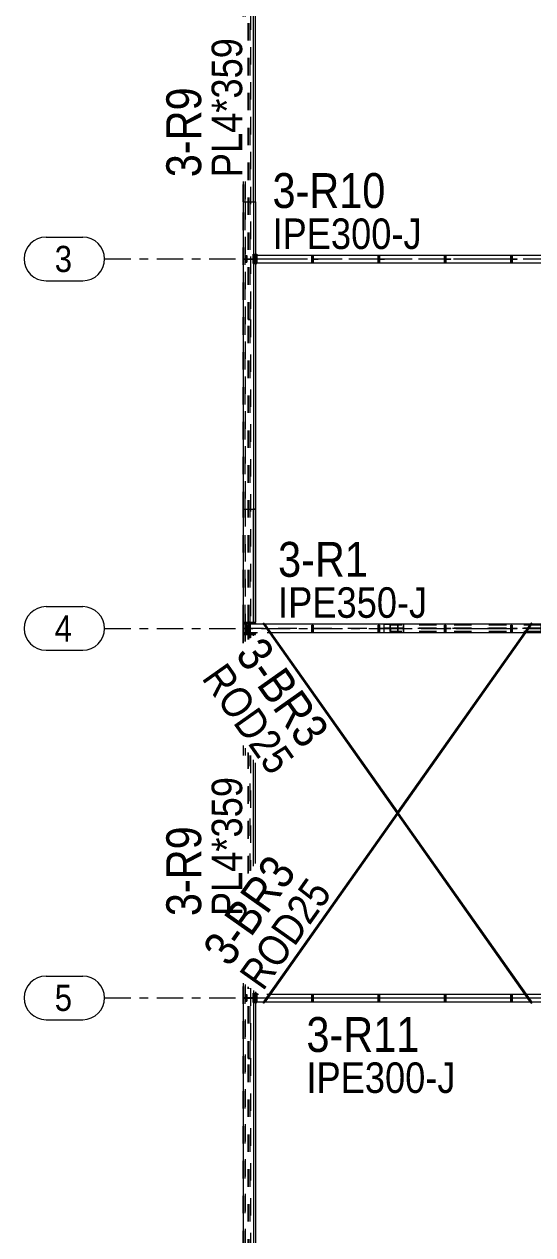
# Model space of a CAD drawing. Header units: millimetres. Extents: x -183 to 639, y -32 to 542.
# Drawn here: x -60.4 to -2.1, y 269.7 to 408.5 of the extents above; entities that cross this region are included whole.
import ezdxf

# ---------------------------------------------------------------- set-up
doc = ezdxf.new("R2010")
doc.units = ezdxf.units.MM
for name, pattern in [('XKITLINE00', [0]), ('XKITLINE02', [4, 2, -2]), ('XKITLINE03', [6, 3, -1, 1, -1])]:
    doc.linetypes.add(name, pattern=pattern)
for name, color, linetype, lineweight in [('Part', 2, 'Continuous', 0), ('PartMark', 7, 'Continuous', 0), ('S-grid', 1, 'Continuous', 0)]:
    doc.layers.add(name, color=color, linetype=linetype, lineweight=lineweight)
doc.styles.add('ARIAL', font='ARIAL.TTF')

# ---------------------------------------------------------------- blocks, each defined once
blk = doc.blocks.new('*A426')
at = {"layer": 'S-grid', "color": 1, "linetype": 'XKITLINE03', "lineweight": 0}
blk.add_line((-51.18, 381.62), (84.79, 381.62), dxfattribs=at)
at = {"layer": 'S-grid', "color": 3, "style": 'ARIAL', "width": 0.85}
blk.add_text('3', height=3, dxfattribs=at).set_placement((-56.9, 380.12))
blk = doc.blocks.new('*A427')
at = {"layer": 'S-grid', "color": 1, "linetype": 'XKITLINE03', "lineweight": 0}
for p, q in [((-51.18, 339.26), (-32.92, 339.26)), ((-32.92, 339.26), (-32.9, 339.26)), ((-32.9, 339.26), (84.79, 339.26))]:
    blk.add_line(p, q, dxfattribs=at)
at = {"layer": 'S-grid', "color": 3, "style": 'ARIAL', "width": 0.85}
blk.add_text('4', height=3, dxfattribs=at).set_placement((-56.9, 337.76))
blk = doc.blocks.new('*A428')
at = {"layer": 'S-grid', "color": 1, "linetype": 'XKITLINE03', "lineweight": 0}
for p, q in [((-51.18, 296.91), (-32.92, 296.91)), ((-32.92, 296.91), (-32.9, 296.91)), ((-32.9, 296.91), (84.79, 296.91))]:
    blk.add_line(p, q, dxfattribs=at)
at = {"layer": 'S-grid', "color": 3, "style": 'ARIAL', "width": 0.85}
blk.add_text('5', height=3, dxfattribs=at).set_placement((-56.9, 295.41))
blk = doc.blocks.new('*A429')
at = {"layer": 'Part', "color": 7, "linetype": 'XKITLINE02', "lineweight": 0}
for p, q in [((-34.71, 409.9), (-34.47, 409.9)), ((-34.71, 374.66), (-34.71, 409.9)), ((-34.69, 374.66), (-34.69, 409.9)), ((-34.49, 374.66), (-34.49, 409.9)), ((-34.47, 409.9), (-34.47, 374.66)), ((-34.47, 374.66), (-34.71, 374.66))]:
    blk.add_line(p, q, dxfattribs=at)
blk = doc.blocks.new('*A430')
at = {"layer": 'Part', "color": 7, "linetype": 'XKITLINE02', "lineweight": 0}
for p, q in [((-35.06, 423.27), (-35.06, 423.27)), ((-35.06, 409.4), (-35.06, 423.27)), ((-35.06, 423.27), (-35.06, 409.4)), ((-35.06, 423.27), (-33.89, 423.27)), ((-35.06, 388.16), (-35.06, 390.49)), ((-35.06, 390.49), (-35.06, 388.16)), ((-35.06, 388.16), (-35.06, 388.16)), ((-35.06, 388.16), (-34.12, 388.16)), ((-33.89, 388.16), (-33.89, 388.16))]:
    blk.add_line(p, q, dxfattribs=at)
at = {"layer": 'Part', "color": 2, "linetype": 'XKITLINE00', "lineweight": 0}
for p, q in [((-33.89, 423.27), (-33.89, 423.27)), ((-33.89, 388.16), (-33.89, 423.27)), ((-33.89, 388.16), (-33.89, 423.27)), ((-34.12, 388.16), (-33.89, 388.16))]:
    blk.add_line(p, q, dxfattribs=at)
blk = doc.blocks.new('*A431')
at = {"layer": 'Part', "color": 2, "linetype": 'XKITLINE00', "lineweight": 0}
for p, q in [((-35.29, 423.27), (-34.12, 423.27)), ((-35.29, 423.27), (-35.29, 409.4)), ((-34.12, 388.16), (-34.12, 423.27)), ((-34.12, 388.16), (-34.12, 423.27)), ((-35.29, 390.49), (-35.29, 388.16)), ((-35.29, 388.16), (-34.12, 388.16))]:
    blk.add_line(p, q, dxfattribs=at)
at = {"layer": 'Part', "color": 7, "linetype": 'XKITLINE02', "lineweight": 0}
for p, q in [((-35.29, 423.27), (-35.29, 423.27)), ((-35.29, 409.4), (-35.29, 423.27)), ((-35.29, 388.16), (-35.29, 390.49)), ((-35.29, 388.16), (-35.29, 388.16))]:
    blk.add_line(p, q, dxfattribs=at)
blk = doc.blocks.new('*A485')
at = {"layer": 'Part', "color": 2, "linetype": 'XKITLINE00', "lineweight": 0}
for p, q in [((-33.03, 339.8), (-33.01, 339.82)), ((-33.03, 339.8), (-33.02, 339.78)), ((-33.03, 339.8), (-33.03, 339.8)), ((-33.01, 339.82), (-32.98, 339.84)), ((-32.98, 339.84), (-32.95, 339.86)), ((-32.95, 339.86), (-32.92, 339.88)), ((-32.92, 339.88), (-32.91, 339.88)), ((-32.91, 339.88), (-32.84, 339.78)), ((-32.29, 338.75), (-17.69, 318.09)), ((-32.11, 338.75), (-17.6, 318.22)), ((-17.6, 317.96), (-3.03, 297.35)), ((-17.51, 318.09), (-2.85, 297.35)), ((-2.41, 296.47), (-2.29, 296.29)), ((-2.28, 296.3), (-2.29, 296.29)), ((-2.29, 296.29), (-2.27, 296.3)), ((-2.26, 296.32), (-2.28, 296.3)), ((-2.27, 296.3), (-2.25, 296.32)), ((-2.23, 296.34), (-2.26, 296.32)), ((-2.25, 296.32), (-2.22, 296.34)), ((-2.23, 296.47), (-2.17, 296.38)), ((-2.2, 296.36), (-2.23, 296.34)), ((-2.22, 296.34), (-2.19, 296.36)), ((-2.18, 296.37), (-2.2, 296.36)), ((-2.19, 296.36), (-2.17, 296.37)), ((-2.17, 296.38), (-2.18, 296.37)), ((-2.17, 296.37), (-2.17, 296.38))]:
    blk.add_line(p, q, dxfattribs=at)
at = {"layer": 'Part', "color": 7, "linetype": 'XKITLINE02', "lineweight": 0}
for p, q in [((-33.02, 339.8), (-33.03, 339.8)), ((-33, 339.82), (-33.02, 339.8)), ((-33.02, 339.78), (-32.29, 338.75)), ((-32.96, 339.84), (-33, 339.82)), ((-32.94, 339.86), (-32.96, 339.84)), ((-32.92, 339.88), (-32.94, 339.86)), ((-32.91, 339.88), (-32.92, 339.88)), ((-32.84, 339.78), (-32.11, 338.75)), ((-17.69, 318.09), (-17.6, 317.96)), ((-17.6, 318.22), (-17.51, 318.09)), ((-3.03, 297.35), (-2.41, 296.47)), ((-2.85, 297.35), (-2.23, 296.47))]:
    blk.add_line(p, q, dxfattribs=at)
blk = doc.blocks.new('*A486')
at = {"layer": 'Part', "color": 2, "linetype": 'XKITLINE00', "lineweight": 0}
for p, q in [((-3.09, 338.75), (-17.6, 318.22)), ((-2.91, 338.75), (-17.51, 318.09)), ((-2.29, 339.88), (-2.36, 339.78)), ((-2.27, 339.88), (-2.29, 339.88)), ((-2.29, 339.88), (-2.28, 339.88)), ((-2.28, 339.88), (-2.26, 339.86)), ((-2.25, 339.86), (-2.27, 339.88)), ((-2.26, 339.86), (-2.23, 339.84)), ((-2.22, 339.84), (-2.25, 339.86)), ((-2.23, 339.84), (-2.2, 339.82)), ((-2.19, 339.82), (-2.22, 339.84)), ((-2.2, 339.82), (-2.18, 339.8)), ((-2.17, 339.8), (-2.19, 339.82)), ((-2.17, 339.8), (-2.18, 339.78)), ((-2.18, 339.8), (-2.17, 339.8)), ((-2.17, 339.8), (-2.17, 339.8)), ((-17.69, 318.09), (-32.34, 297.35)), ((-17.6, 317.96), (-32.16, 297.35)), ((-32.97, 296.47), (-33.03, 296.38)), ((-33.03, 296.37), (-33.03, 296.38)), ((-33.01, 296.36), (-33.03, 296.37)), ((-32.98, 296.34), (-33.01, 296.36)), ((-32.95, 296.32), (-32.98, 296.34)), ((-32.92, 296.3), (-32.95, 296.32)), ((-32.91, 296.29), (-32.92, 296.3)), ((-32.79, 296.47), (-32.91, 296.29))]:
    blk.add_line(p, q, dxfattribs=at)
at = {"layer": 'Part', "color": 7, "linetype": 'XKITLINE02', "lineweight": 0}
for p, q in [((-2.36, 339.78), (-3.09, 338.75)), ((-2.18, 339.78), (-2.91, 338.75)), ((-17.6, 318.22), (-17.69, 318.09)), ((-17.51, 318.09), (-17.6, 317.96)), ((-32.34, 297.35), (-32.97, 296.47)), ((-32.16, 297.35), (-32.79, 296.47)), ((-33.03, 296.38), (-33.02, 296.37)), ((-33.02, 296.37), (-33, 296.36)), ((-33, 296.36), (-32.96, 296.34)), ((-32.96, 296.34), (-32.94, 296.32)), ((-32.94, 296.32), (-32.92, 296.3)), ((-32.92, 296.3), (-32.91, 296.29))]:
    blk.add_line(p, q, dxfattribs=at)
blk = doc.blocks.new('*A487')
at = {"layer": 'Part', "color": 7, "linetype": 'XKITLINE02', "lineweight": 0}
for p, q in [((-34.71, 311.15), (-34.71, 325.02)), ((-34.69, 311.19), (-34.69, 324.99)), ((-34.49, 311.47), (-34.49, 324.71)), ((-34.47, 324.68), (-34.47, 311.5)), ((-34.71, 289.96), (-34.71, 298.18)), ((-34.69, 289.96), (-34.69, 298.16)), ((-34.49, 289.96), (-34.49, 298.02)), ((-34.47, 298.01), (-34.47, 289.96)), ((-34.47, 289.96), (-34.71, 289.96))]:
    blk.add_line(p, q, dxfattribs=at)
blk = doc.blocks.new('*A488')
at = {"layer": 'Part', "color": 2, "linetype": 'XKITLINE00', "lineweight": 0}
for p, q in [((-35.29, 338.56), (-34.12, 338.56)), ((-35.29, 338.56), (-35.29, 337.59)), ((-34.12, 338.42), (-34.12, 338.56)), ((-34.12, 338.42), (-34.12, 338.56)), ((-35.29, 325.84), (-35.29, 324.69)), ((-34.12, 311.99), (-34.12, 324.19)), ((-34.12, 312), (-34.12, 324.18))]:
    blk.add_line(p, q, dxfattribs=at)
at = {"layer": 'Part', "color": 7, "linetype": 'XKITLINE02', "lineweight": 0}
for p in [(-35.29, 338.56), (-35.29, 337.59), (-35.29, 337.59)]:
    blk.add_line(p, (-35.29, 338.56), dxfattribs=at)
blk = doc.blocks.new('*A489')
at = {"layer": 'Part', "color": 7, "linetype": 'XKITLINE02', "lineweight": 0}
for p, q in [((-35.06, 338.56), (-35.06, 338.56)), ((-35.06, 337.75), (-35.06, 338.56)), ((-35.06, 337.75), (-35.06, 338.56)), ((-35.06, 338.56), (-35.06, 337.75)), ((-35.06, 338.56), (-33.91, 338.56)), ((-33.91, 338.56), (-33.89, 338.56)), ((-35.06, 325.52), (-35.06, 324.69))]:
    blk.add_line(p, q, dxfattribs=at)
at = {"layer": 'Part', "color": 2, "linetype": 'XKITLINE00', "lineweight": 0}
for p in [(-33.89, 312.31), (-33.89, 312.32)]:
    blk.add_line(p, (-33.89, 323.86), dxfattribs=at)
blk = doc.blocks.new('*A549')
at = {"layer": 'Part', "color": 7, "linetype": 'XKITLINE02', "lineweight": 0}
for p, q in [((-34.71, 289.96), (-34.47, 289.96)), ((-34.71, 255.26), (-34.71, 289.96)), ((-34.69, 255.26), (-34.69, 289.96)), ((-34.49, 255.26), (-34.49, 289.96)), ((-34.47, 289.96), (-34.47, 255.26)), ((-34.47, 255.26), (-34.71, 255.26))]:
    blk.add_line(p, q, dxfattribs=at)
blk = doc.blocks.new('*A563')
at = {"layer": 'Part', "color": 2, "linetype": 'XKITLINE00', "lineweight": 0}
for p, q in [((-35.29, 298.59), (-35.29, 268.22)), ((-34.12, 297.76), (-34.12, 297.44)), ((-34.12, 297.76), (-34.12, 297.44)), ((-34.12, 296.38), (-34.12, 268.22)), ((-34.12, 296.38), (-34.12, 268.22)), ((-35.29, 268.22), (-34.12, 268.22))]:
    blk.add_line(p, q, dxfattribs=at)
at = {"layer": 'Part', "color": 7, "linetype": 'XKITLINE02', "lineweight": 0}
for p, q in [((-35.29, 268.22), (-35.29, 298.58)), ((-34.12, 297.44), (-34.12, 296.38)), ((-34.12, 297.44), (-34.12, 296.38)), ((-35.29, 268.22), (-35.29, 268.22))]:
    blk.add_line(p, q, dxfattribs=at)
blk = doc.blocks.new('*A564')
at = {"layer": 'Part', "color": 7, "linetype": 'XKITLINE02', "lineweight": 0}
for p, q in [((-35.06, 298.43), (-35.06, 268.22)), ((-35.06, 268.22), (-35.06, 298.42)), ((-33.89, 297.44), (-33.89, 296.38)), ((-33.89, 297.44), (-33.89, 296.38)), ((-35.06, 268.22), (-35.06, 268.22)), ((-35.06, 268.22), (-34.12, 268.22)), ((-33.89, 268.22), (-33.89, 268.22))]:
    blk.add_line(p, q, dxfattribs=at)
at = {"layer": 'Part', "color": 2, "linetype": 'XKITLINE00', "lineweight": 0}
for p, q in [((-33.89, 297.6), (-33.89, 297.44)), ((-33.89, 297.6), (-33.89, 297.44)), ((-33.89, 296.38), (-33.89, 268.22)), ((-33.89, 296.38), (-33.89, 268.22)), ((-34.12, 268.22), (-33.89, 268.22))]:
    blk.add_line(p, q, dxfattribs=at)
blk = doc.blocks.new('*A565')
at = {"layer": 'Part', "color": 2, "linetype": 'XKITLINE00', "lineweight": 0}
for p, q in [((-33.93, 296.47), (-33.93, 297.35)), ((-33.93, 297.35), (-33.54, 297.35)), ((-32.59, 297.35), (-0.92, 297.35)), ((-33.93, 296.47), (-0.92, 296.47))]:
    blk.add_line(p, q, dxfattribs=at)
at = {"layer": 'Part', "color": 7, "linetype": 'XKITLINE02', "lineweight": 0}
for p, q in [((-33.93, 297.35), (-33.93, 297.35)), ((-33.93, 297.35), (-33.93, 296.93)), ((-33.75, 297.35), (-33.75, 296.47)), ((-33.75, 296.93), (-33.75, 297.35)), ((-33.75, 297.35), (-33.75, 297.35)), ((-0.92, 296.47), (-0.92, 297.35)), ((-33.93, 296.93), (-32.95, 296.93)), ((-0.92, 296.89), (-33.93, 296.89)), ((-33.93, 296.89), (-33.93, 296.47)), ((-33.93, 296.47), (-33.93, 296.47)), ((-33.75, 296.47), (-33.75, 296.89)), ((-33.75, 296.47), (-33.75, 296.47)), ((-32.89, 296.93), (-0.92, 296.93))]:
    blk.add_line(p, q, dxfattribs=at)
blk = doc.blocks.new('*A567')
at = {"layer": 'Part', "color": 2, "linetype": 'XKITLINE00', "lineweight": 0}
for p, q in [((-34.13, 297.44), (-34.03, 297.44)), ((-34.13, 296.38), (-34.13, 297.44)), ((-34.04, 296.38), (-34.04, 297.44)), ((-34.13, 296.38), (-34.04, 296.38)), ((-34.03, 296.38), (-34.04, 296.38))]:
    blk.add_line(p, q, dxfattribs=at)
at = {"layer": 'Part', "color": 7, "linetype": 'XKITLINE02', "lineweight": 0}
for p, q in [((-34.03, 297.44), (-33.8, 297.44)), ((-33.88, 296.38), (-33.88, 297.44)), ((-33.8, 297.44), (-33.8, 296.38)), ((-34.03, 296.38), (-33.8, 296.38))]:
    blk.add_line(p, q, dxfattribs=at)
blk = doc.blocks.new('*A568')
at = {"layer": 'Part', "color": 7, "linetype": 'XKITLINE02', "lineweight": 0}
for p, q in [((-35.29, 296.94), (-34.5, 296.94)), ((-35.29, 296.88), (-35.29, 296.94)), ((-35.29, 296.88), (-34.5, 296.88)), ((-35.07, 296.88), (-35.07, 296.94)), ((-34.8, 296.94), (-34.8, 296.88)), ((-34.7, 296.94), (-34.7, 296.88)), ((-34.58, 296.88), (-34.58, 296.94)), ((-34.5, 296.94), (-34.5, 296.88))]:
    blk.add_line(p, q, dxfattribs=at)
blk = doc.blocks.new('*A569')
at = {"layer": 'Part', "color": 7, "linetype": 'XKITLINE02', "lineweight": 0}
for p, q in [((-34.68, 296.94), (-33.9, 296.94)), ((-34.68, 296.94), (-34.68, 296.88)), ((-34.68, 296.88), (-33.9, 296.88)), ((-34.6, 296.94), (-34.6, 296.88)), ((-34.48, 296.88), (-34.48, 296.94)), ((-34.38, 296.88), (-34.38, 296.94)), ((-34.12, 296.94), (-34.12, 296.88)), ((-33.9, 296.94), (-33.9, 296.88))]:
    blk.add_line(p, q, dxfattribs=at)
blk = doc.blocks.new('*A570')
at = {"layer": 'Part', "color": 2, "linetype": 'XKITLINE00', "lineweight": 0}
for p, q in [((-34.03, 297.44), (-33.74, 297.44)), ((-34.03, 296.38), (-34.03, 297.44)), ((-33.94, 297.44), (-33.94, 296.38)), ((-33.74, 297.44), (-33.74, 297.35)), ((-34.03, 296.38), (-33.94, 296.38)), ((-33.94, 296.38), (-33.74, 296.38)), ((-33.74, 296.47), (-33.74, 296.38))]:
    blk.add_line(p, q, dxfattribs=at)
at = {"layer": 'Part', "color": 7, "linetype": 'XKITLINE02', "lineweight": 0}
for p, q in [((-33.83, 296.38), (-33.83, 297.44)), ((-33.74, 297.35), (-33.74, 296.47))]:
    blk.add_line(p, q, dxfattribs=at)
blk = doc.blocks.new('*A571')
at = {"layer": 'Part', "color": 2, "linetype": 'XKITLINE00', "lineweight": 0}
for p, q in [((-27.41, 296.53), (-27.41, 297.29)), ((-27.41, 297.29), (-27.27, 297.29)), ((-27.38, 296.53), (-27.38, 297.29)), ((-27.27, 297.29), (-27.27, 296.93)), ((-27.41, 296.53), (-27.27, 296.53)), ((-27.27, 296.9), (-27.27, 296.53))]:
    blk.add_line(p, q, dxfattribs=at)
at = {"layer": 'Part', "color": 7, "linetype": 'XKITLINE02', "lineweight": 0}
for p, q in [((-27.3, 296.53), (-27.3, 297.29)), ((-27.27, 296.93), (-27.27, 296.9))]:
    blk.add_line(p, q, dxfattribs=at)
blk = doc.blocks.new('*A572')
at = {"layer": 'Part', "color": 2, "linetype": 'XKITLINE00', "lineweight": 0}
for p, q in [((-27.33, 296.9), (-27.33, 296.93)), ((-27.33, 296.93), (-26.69, 296.93)), ((-27.33, 296.9), (-26.69, 296.9)), ((-26.69, 296.9), (-26.69, 296.93))]:
    blk.add_line(p, q, dxfattribs=at)
at = {"layer": 'Part', "color": 7, "linetype": 'XKITLINE02', "lineweight": 0}
blk.add_line((-27.27, 296.9), (-27.27, 296.93), dxfattribs=at)
blk = doc.blocks.new('*A573')
at = {"layer": 'Part', "color": 2, "linetype": 'XKITLINE00', "lineweight": 0}
for p, q in [((-35.02, 296.53), (-35.02, 297.29)), ((-35.02, 297.29), (-34.88, 297.29)), ((-34.99, 296.53), (-34.99, 297.29)), ((-34.88, 297.29), (-34.88, 296.93)), ((-35.02, 296.53), (-34.88, 296.53)), ((-34.88, 296.9), (-34.88, 296.53))]:
    blk.add_line(p, q, dxfattribs=at)
at = {"layer": 'Part', "color": 7, "linetype": 'XKITLINE02', "lineweight": 0}
for p, q in [((-34.91, 296.53), (-34.91, 297.29)), ((-34.88, 296.93), (-34.88, 296.9))]:
    blk.add_line(p, q, dxfattribs=at)
blk = doc.blocks.new('*A574')
at = {"layer": 'Part', "color": 2, "linetype": 'XKITLINE00', "lineweight": 0}
for p, q in [((-34.94, 296.9), (-34.94, 296.93)), ((-34.94, 296.93), (-34.29, 296.93)), ((-34.94, 296.9), (-34.29, 296.9)), ((-34.29, 296.9), (-34.29, 296.93))]:
    blk.add_line(p, q, dxfattribs=at)
at = {"layer": 'Part', "color": 7, "linetype": 'XKITLINE02', "lineweight": 0}
blk.add_line((-34.88, 296.9), (-34.88, 296.93), dxfattribs=at)
blk = doc.blocks.new('*A578')
at = {"layer": 'Part', "color": 2, "linetype": 'XKITLINE00', "lineweight": 0}
for p, q in [((-19.81, 296.53), (-19.81, 297.29)), ((-19.81, 297.29), (-19.67, 297.29)), ((-19.78, 296.53), (-19.78, 297.29)), ((-19.67, 297.29), (-19.67, 296.93)), ((-19.81, 296.53), (-19.67, 296.53)), ((-19.67, 296.9), (-19.67, 296.53))]:
    blk.add_line(p, q, dxfattribs=at)
at = {"layer": 'Part', "color": 7, "linetype": 'XKITLINE02', "lineweight": 0}
for p, q in [((-19.7, 296.53), (-19.7, 297.29)), ((-19.67, 296.93), (-19.67, 296.9))]:
    blk.add_line(p, q, dxfattribs=at)
blk = doc.blocks.new('*A579')
at = {"layer": 'Part', "color": 2, "linetype": 'XKITLINE00', "lineweight": 0}
for p, q in [((-19.73, 296.9), (-19.73, 296.93)), ((-19.73, 296.93), (-19.08, 296.93)), ((-19.73, 296.9), (-19.08, 296.9)), ((-19.08, 296.9), (-19.08, 296.93))]:
    blk.add_line(p, q, dxfattribs=at)
at = {"layer": 'Part', "color": 7, "linetype": 'XKITLINE02', "lineweight": 0}
blk.add_line((-19.67, 296.9), (-19.67, 296.93), dxfattribs=at)
blk = doc.blocks.new('*A582')
at = {"layer": 'Part', "color": 2, "linetype": 'XKITLINE00', "lineweight": 0}
for p, q in [((-4.6, 296.53), (-4.6, 297.29)), ((-4.6, 297.29), (-4.46, 297.29)), ((-4.57, 296.53), (-4.57, 297.29)), ((-4.46, 297.29), (-4.46, 296.93)), ((-4.6, 296.53), (-4.46, 296.53)), ((-4.46, 296.9), (-4.46, 296.53))]:
    blk.add_line(p, q, dxfattribs=at)
at = {"layer": 'Part', "color": 7, "linetype": 'XKITLINE02', "lineweight": 0}
for p, q in [((-4.49, 296.53), (-4.49, 297.29)), ((-4.46, 296.93), (-4.46, 296.9))]:
    blk.add_line(p, q, dxfattribs=at)
blk = doc.blocks.new('*A583')
at = {"layer": 'Part', "color": 2, "linetype": 'XKITLINE00', "lineweight": 0}
for p, q in [((-4.52, 296.9), (-4.52, 296.93)), ((-4.52, 296.93), (-3.87, 296.93)), ((-4.52, 296.9), (-3.87, 296.9)), ((-3.87, 296.9), (-3.87, 296.93))]:
    blk.add_line(p, q, dxfattribs=at)
at = {"layer": 'Part', "color": 7, "linetype": 'XKITLINE02', "lineweight": 0}
blk.add_line((-4.46, 296.9), (-4.46, 296.93), dxfattribs=at)
blk = doc.blocks.new('*A584')
at = {"layer": 'Part', "color": 2, "linetype": 'XKITLINE00', "lineweight": 0}
for p, q in [((-12.2, 296.53), (-12.2, 297.29)), ((-12.2, 297.29), (-12.06, 297.29)), ((-12.17, 296.53), (-12.17, 297.29)), ((-12.06, 297.29), (-12.06, 296.93)), ((-12.2, 296.53), (-12.06, 296.53)), ((-12.06, 296.9), (-12.06, 296.53))]:
    blk.add_line(p, q, dxfattribs=at)
at = {"layer": 'Part', "color": 7, "linetype": 'XKITLINE02', "lineweight": 0}
for p, q in [((-12.09, 296.53), (-12.09, 297.29)), ((-12.06, 296.93), (-12.06, 296.9))]:
    blk.add_line(p, q, dxfattribs=at)
blk = doc.blocks.new('*A585')
at = {"layer": 'Part', "color": 2, "linetype": 'XKITLINE00', "lineweight": 0}
for p, q in [((-12.12, 296.9), (-12.12, 296.93)), ((-12.12, 296.93), (-11.48, 296.93)), ((-12.12, 296.9), (-11.48, 296.9)), ((-11.48, 296.9), (-11.48, 296.93))]:
    blk.add_line(p, q, dxfattribs=at)
at = {"layer": 'Part', "color": 7, "linetype": 'XKITLINE02', "lineweight": 0}
blk.add_line((-12.06, 296.9), (-12.06, 296.93), dxfattribs=at)
blk = doc.blocks.new('*A611')
at = {"layer": 'S-grid', "color": 1, "linetype": 'XKITLINE00', "lineweight": 0}
for p, q in [((-57.9, 299.41), (-53.68, 299.41)), ((-57.9, 294.41), (-53.68, 294.41))]:
    blk.add_line(p, q, dxfattribs=at)
for centre, start, end in [((-57.9, 296.91), 90, 270), ((-53.68, 296.91), 270, 90)]:
    blk.add_arc(centre, 2.5, start, end, dxfattribs=at)
blk = doc.blocks.new('*A621')
at = {"layer": 'Part', "color": 7, "linetype": 'XKITLINE02', "lineweight": 0}
for p, q in [((-34.71, 374.66), (-34.47, 374.66)), ((-34.71, 339.97), (-34.71, 374.66)), ((-34.69, 339.97), (-34.69, 374.66)), ((-34.49, 339.97), (-34.49, 374.66)), ((-34.47, 374.66), (-34.47, 339.97)), ((-34.47, 339.97), (-34.71, 339.97))]:
    blk.add_line(p, q, dxfattribs=at)
blk = doc.blocks.new('*A622')
at = {"layer": 'Part', "color": 2, "linetype": 'XKITLINE00', "lineweight": 0}
for p, q in [((-35.29, 338.75), (-35.29, 339.78)), ((-35.29, 339.78), (-1.13, 339.78)), ((-33.65, 338.75), (-35.29, 338.75)), ((-1.13, 338.75), (-32.54, 338.75))]:
    blk.add_line(p, q, dxfattribs=at)
at = {"layer": 'Part', "color": 7, "linetype": 'XKITLINE02', "lineweight": 0}
for p, q in [((-35.28, 339.78), (-35.28, 339.29)), ((-35.28, 339.29), (-1.13, 339.29)), ((-32.95, 339.24), (-35.28, 339.24)), ((-35.28, 339.24), (-35.28, 338.75)), ((-35.08, 339.29), (-35.08, 339.78)), ((-35.08, 338.75), (-35.08, 339.24)), ((-35.07, 338.75), (-35.07, 339.78)), ((-1.13, 339.24), (-32.89, 339.24)), ((-1.13, 338.75), (-1.13, 339.78))]:
    blk.add_line(p, q, dxfattribs=at)
blk = doc.blocks.new('*A623')
at = {"layer": 'Part', "color": 2, "linetype": 'XKITLINE00', "lineweight": 0}
for p, q in [((-35.29, 339.78), (-35.29, 339.87)), ((-35.29, 339.87), (-33.9, 339.87)), ((-34.12, 339.78), (-34.12, 339.87)), ((-33.9, 339.87), (-33.9, 339.78))]:
    blk.add_line(p, q, dxfattribs=at)
at = {"layer": 'Part', "color": 7, "linetype": 'XKITLINE02', "lineweight": 0}
for p, q in [((-33.9, 339.78), (-35.29, 339.78)), ((-35.07, 339.78), (-35.07, 339.87))]:
    blk.add_line(p, q, dxfattribs=at)
blk = doc.blocks.new('*A624')
at = {"layer": 'Part', "color": 2, "linetype": 'XKITLINE00', "lineweight": 0}
for p, q in [((-35.29, 338.66), (-35.29, 338.75)), ((-35.29, 338.66), (-33.9, 338.66)), ((-34.12, 338.66), (-34.12, 338.75)), ((-33.9, 338.75), (-33.9, 338.66))]:
    blk.add_line(p, q, dxfattribs=at)
at = {"layer": 'Part', "color": 7, "linetype": 'XKITLINE02', "lineweight": 0}
for p, q in [((-35.29, 338.75), (-33.9, 338.75)), ((-35.07, 338.66), (-35.07, 338.75))]:
    blk.add_line(p, q, dxfattribs=at)
blk = doc.blocks.new('*A625')
at = {"layer": 'Part', "color": 7, "linetype": 'XKITLINE02', "lineweight": 0}
for p, q in [((-34.47, 339.78), (-34.72, 339.78)), ((-34.72, 339.37), (-34.72, 339.78)), ((-34.68, 339.37), (-34.72, 339.37)), ((-34.72, 339.37), (-34.71, 339.29)), ((-34.71, 339.29), (-34.48, 339.29)), ((-34.68, 339.78), (-34.68, 339.37)), ((-34.68, 339.37), (-34.67, 339.29)), ((-34.52, 339.37), (-34.53, 339.29)), ((-34.52, 339.37), (-34.52, 339.78)), ((-34.47, 339.37), (-34.52, 339.37)), ((-34.48, 339.29), (-34.47, 339.37)), ((-34.47, 339.37), (-34.47, 339.78))]:
    blk.add_line(p, q, dxfattribs=at)
blk = doc.blocks.new('*A626')
at = {"layer": 'Part', "color": 7, "linetype": 'XKITLINE02', "lineweight": 0}
for p, q in [((-34.72, 339.16), (-34.71, 339.24)), ((-34.72, 338.75), (-34.72, 339.16)), ((-34.72, 339.16), (-34.68, 339.16)), ((-34.47, 338.75), (-34.72, 338.75)), ((-34.71, 339.24), (-34.48, 339.24)), ((-34.67, 339.24), (-34.68, 339.16)), ((-34.68, 339.16), (-34.68, 338.75)), ((-34.53, 339.24), (-34.52, 339.16)), ((-34.52, 339.16), (-34.52, 338.75)), ((-34.52, 339.16), (-34.47, 339.16)), ((-34.47, 339.16), (-34.48, 339.24)), ((-34.47, 338.75), (-34.47, 339.16))]:
    blk.add_line(p, q, dxfattribs=at)
blk = doc.blocks.new('*A627')
at = {"layer": 'Part', "color": 2, "linetype": 'XKITLINE00', "lineweight": 0}
for p, q in [((-27.41, 338.88), (-27.41, 339.65)), ((-27.41, 339.65), (-27.27, 339.65)), ((-27.41, 338.88), (-27.27, 338.88)), ((-27.38, 338.88), (-27.38, 339.65)), ((-27.27, 339.65), (-27.27, 339.28)), ((-27.27, 339.25), (-27.27, 338.88))]:
    blk.add_line(p, q, dxfattribs=at)
at = {"layer": 'Part', "color": 7, "linetype": 'XKITLINE02', "lineweight": 0}
for p, q in [((-27.3, 338.88), (-27.3, 339.65)), ((-27.27, 339.28), (-27.27, 339.25))]:
    blk.add_line(p, q, dxfattribs=at)
blk = doc.blocks.new('*A628')
at = {"layer": 'Part', "color": 2, "linetype": 'XKITLINE00', "lineweight": 0}
for p, q in [((-27.33, 339.25), (-27.33, 339.28)), ((-27.33, 339.28), (-26.69, 339.28)), ((-27.33, 339.25), (-26.69, 339.25)), ((-26.69, 339.25), (-26.69, 339.28))]:
    blk.add_line(p, q, dxfattribs=at)
at = {"layer": 'Part', "color": 7, "linetype": 'XKITLINE02', "lineweight": 0}
blk.add_line((-27.27, 339.25), (-27.27, 339.28), dxfattribs=at)
blk = doc.blocks.new('*A629')
at = {"layer": 'Part', "color": 2, "linetype": 'XKITLINE00', "lineweight": 0}
for p, q in [((-35.02, 338.88), (-35.02, 339.65)), ((-35.02, 339.65), (-34.88, 339.65)), ((-35.02, 338.88), (-34.88, 338.88)), ((-34.99, 338.88), (-34.99, 339.65)), ((-34.88, 339.65), (-34.88, 339.28)), ((-34.88, 339.25), (-34.88, 338.88))]:
    blk.add_line(p, q, dxfattribs=at)
at = {"layer": 'Part', "color": 7, "linetype": 'XKITLINE02', "lineweight": 0}
for p, q in [((-34.91, 338.88), (-34.91, 339.65)), ((-34.88, 339.28), (-34.88, 339.25))]:
    blk.add_line(p, q, dxfattribs=at)
blk = doc.blocks.new('*A630')
at = {"layer": 'Part', "color": 2, "linetype": 'XKITLINE00', "lineweight": 0}
for p, q in [((-34.94, 339.25), (-34.94, 339.28)), ((-34.94, 339.28), (-34.29, 339.28)), ((-34.94, 339.25), (-34.29, 339.25)), ((-34.29, 339.25), (-34.29, 339.28))]:
    blk.add_line(p, q, dxfattribs=at)
at = {"layer": 'Part', "color": 7, "linetype": 'XKITLINE02', "lineweight": 0}
blk.add_line((-34.88, 339.25), (-34.88, 339.28), dxfattribs=at)
blk = doc.blocks.new('*A634')
at = {"layer": 'Part', "color": 7, "linetype": 'XKITLINE02', "lineweight": 0}
for p, q in [((-17.97, 339.28), (-19.05, 339.28)), ((-19.05, 339.28), (-19.05, 339.25)), ((-19.05, 339.25), (-17.97, 339.25)), ((-18.58, 339.25), (-18.58, 339.28)), ((-18.43, 339.25), (-18.43, 339.28)), ((-17.97, 339.28), (-17.97, 339.25))]:
    blk.add_line(p, q, dxfattribs=at)
blk = doc.blocks.new('*A635')
at = {"layer": 'Part', "color": 7, "linetype": 'XKITLINE02', "lineweight": 0}
for p, q in [((-16.95, 339.28), (-17.44, 339.28)), ((-17.44, 339.28), (-17.44, 339.25)), ((-17.44, 339.25), (-16.95, 339.25)), ((-17.42, 339.25), (-17.42, 339.28)), ((-16.98, 339.28), (-16.98, 339.25)), ((-16.95, 339.25), (-16.95, 339.28))]:
    blk.add_line(p, q, dxfattribs=at)
blk = doc.blocks.new('*A636')
at = {"layer": 'Part', "color": 7, "linetype": 'XKITLINE02', "lineweight": 0}
for p, q in [((-19.12, 339.76), (-16.89, 339.76)), ((-19.12, 338.76), (-19.12, 339.76)), ((-16.89, 338.76), (-19.12, 338.76)), ((-19.11, 338.76), (-19.11, 339.76)), ((-16.9, 338.76), (-16.9, 339.76)), ((-16.89, 338.76), (-16.89, 339.76))]:
    blk.add_line(p, q, dxfattribs=at)
blk = doc.blocks.new('*A637')
at = {"layer": 'Part', "color": 2, "linetype": 'XKITLINE00', "lineweight": 0}
for p, q in [((-19.81, 338.88), (-19.81, 339.65)), ((-19.81, 339.65), (-19.67, 339.65)), ((-19.81, 338.88), (-19.67, 338.88)), ((-19.78, 338.88), (-19.78, 339.65)), ((-19.67, 339.65), (-19.67, 339.28)), ((-19.67, 339.25), (-19.67, 338.88))]:
    blk.add_line(p, q, dxfattribs=at)
at = {"layer": 'Part', "color": 7, "linetype": 'XKITLINE02', "lineweight": 0}
for p, q in [((-19.7, 338.88), (-19.7, 339.65)), ((-19.67, 339.28), (-19.67, 339.25))]:
    blk.add_line(p, q, dxfattribs=at)
blk = doc.blocks.new('*A638')
at = {"layer": 'Part', "color": 2, "linetype": 'XKITLINE00', "lineweight": 0}
for p, q in [((-19.73, 339.25), (-19.73, 339.28)), ((-19.73, 339.28), (-19.08, 339.28)), ((-19.73, 339.25), (-19.08, 339.25)), ((-19.08, 339.25), (-19.08, 339.28))]:
    blk.add_line(p, q, dxfattribs=at)
at = {"layer": 'Part', "color": 7, "linetype": 'XKITLINE02', "lineweight": 0}
blk.add_line((-19.67, 339.25), (-19.67, 339.28), dxfattribs=at)
blk = doc.blocks.new('*A643')
at = {"layer": 'Part', "color": 2, "linetype": 'XKITLINE00', "lineweight": 0}
for p, q in [((-35.29, 352.93), (-34.12, 352.93)), ((-35.29, 352.93), (-35.29, 339.97)), ((-34.12, 339.97), (-34.12, 352.93)), ((-34.12, 339.97), (-34.12, 352.93)), ((-35.29, 339.97), (-34.12, 339.97))]:
    blk.add_line(p, q, dxfattribs=at)
at = {"layer": 'Part', "color": 7, "linetype": 'XKITLINE02', "lineweight": 0}
for p, q in [((-35.29, 352.93), (-35.29, 352.93)), ((-35.29, 339.97), (-35.29, 352.93)), ((-35.29, 339.97), (-35.29, 339.97))]:
    blk.add_line(p, q, dxfattribs=at)
blk = doc.blocks.new('*A644')
at = {"layer": 'Part', "color": 7, "linetype": 'XKITLINE02', "lineweight": 0}
for p, q in [((-35.06, 352.93), (-35.06, 352.93)), ((-35.06, 352.93), (-34.12, 352.93)), ((-35.06, 339.97), (-35.06, 352.93)), ((-35.06, 352.93), (-35.06, 339.97)), ((-33.89, 352.93), (-33.89, 352.93)), ((-35.06, 339.97), (-35.06, 339.97)), ((-35.06, 339.97), (-33.89, 339.97))]:
    blk.add_line(p, q, dxfattribs=at)
at = {"layer": 'Part', "color": 2, "linetype": 'XKITLINE00', "lineweight": 0}
for p, q in [((-33.89, 352.93), (-34.12, 352.93)), ((-33.89, 352.93), (-33.89, 339.97)), ((-33.89, 339.97), (-33.89, 352.93)), ((-33.89, 339.97), (-33.89, 339.97))]:
    blk.add_line(p, q, dxfattribs=at)
blk = doc.blocks.new('*A646')
at = {"layer": 'Part', "color": 2, "linetype": 'XKITLINE00', "lineweight": 0}
for p, q in [((-4.6, 338.88), (-4.6, 339.65)), ((-4.6, 339.65), (-4.46, 339.65)), ((-4.6, 338.88), (-4.46, 338.88)), ((-4.57, 338.88), (-4.57, 339.65)), ((-4.46, 339.65), (-4.46, 339.28)), ((-4.46, 339.25), (-4.46, 338.88))]:
    blk.add_line(p, q, dxfattribs=at)
at = {"layer": 'Part', "color": 7, "linetype": 'XKITLINE02', "lineweight": 0}
for p, q in [((-4.49, 338.88), (-4.49, 339.65)), ((-4.46, 339.28), (-4.46, 339.25))]:
    blk.add_line(p, q, dxfattribs=at)
blk = doc.blocks.new('*A647')
at = {"layer": 'Part', "color": 2, "linetype": 'XKITLINE00', "lineweight": 0}
for p, q in [((-4.52, 339.25), (-4.52, 339.28)), ((-4.52, 339.28), (-3.87, 339.28)), ((-4.52, 339.25), (-3.87, 339.25)), ((-3.87, 339.25), (-3.87, 339.28))]:
    blk.add_line(p, q, dxfattribs=at)
at = {"layer": 'Part', "color": 7, "linetype": 'XKITLINE02', "lineweight": 0}
blk.add_line((-4.46, 339.25), (-4.46, 339.28), dxfattribs=at)
blk = doc.blocks.new('*A648')
at = {"layer": 'Part', "color": 2, "linetype": 'XKITLINE00', "lineweight": 0}
for p, q in [((-12.2, 338.88), (-12.2, 339.65)), ((-12.2, 339.65), (-12.06, 339.65)), ((-12.2, 338.88), (-12.06, 338.88)), ((-12.17, 338.88), (-12.17, 339.65)), ((-12.06, 339.65), (-12.06, 339.28)), ((-12.06, 339.25), (-12.06, 338.88))]:
    blk.add_line(p, q, dxfattribs=at)
at = {"layer": 'Part', "color": 7, "linetype": 'XKITLINE02', "lineweight": 0}
for p, q in [((-12.09, 338.88), (-12.09, 339.65)), ((-12.06, 339.28), (-12.06, 339.25))]:
    blk.add_line(p, q, dxfattribs=at)
blk = doc.blocks.new('*A649')
at = {"layer": 'Part', "color": 2, "linetype": 'XKITLINE00', "lineweight": 0}
for p, q in [((-12.12, 339.25), (-12.12, 339.28)), ((-12.12, 339.28), (-11.48, 339.28)), ((-12.12, 339.25), (-11.48, 339.25)), ((-11.48, 339.25), (-11.48, 339.28))]:
    blk.add_line(p, q, dxfattribs=at)
at = {"layer": 'Part', "color": 7, "linetype": 'XKITLINE02', "lineweight": 0}
blk.add_line((-12.06, 339.25), (-12.06, 339.28), dxfattribs=at)
blk = doc.blocks.new('*A650')
at = {"layer": 'Part', "color": 2, "linetype": 'XKITLINE00', "lineweight": 0}
for p, q in [((-35.29, 388.16), (-34.12, 388.16)), ((-35.29, 388.16), (-35.29, 352.93)), ((-34.12, 388.16), (-34.12, 382.15)), ((-34.12, 388.16), (-34.12, 382.15)), ((-34.12, 381.09), (-34.12, 352.93)), ((-34.12, 381.09), (-34.12, 352.93)), ((-35.29, 352.93), (-34.12, 352.93))]:
    blk.add_line(p, q, dxfattribs=at)
at = {"layer": 'Part', "color": 7, "linetype": 'XKITLINE02', "lineweight": 0}
for p, q in [((-35.29, 388.16), (-35.29, 388.16)), ((-35.29, 352.93), (-35.29, 388.16)), ((-34.12, 382.15), (-34.12, 381.09)), ((-34.12, 382.15), (-34.12, 381.09)), ((-35.29, 352.93), (-35.29, 352.93))]:
    blk.add_line(p, q, dxfattribs=at)
blk = doc.blocks.new('*A651')
at = {"layer": 'Part', "color": 7, "linetype": 'XKITLINE02', "lineweight": 0}
for p, q in [((-35.06, 388.16), (-35.06, 388.16)), ((-35.06, 388.16), (-34.12, 388.16)), ((-35.06, 352.93), (-35.06, 388.16)), ((-35.06, 388.16), (-35.06, 352.93)), ((-33.89, 388.16), (-33.89, 388.16)), ((-33.89, 382.15), (-33.89, 381.09)), ((-33.89, 382.15), (-33.89, 381.09)), ((-35.06, 352.93), (-35.06, 352.93)), ((-35.06, 352.93), (-34.12, 352.93)), ((-33.89, 352.93), (-33.89, 352.93))]:
    blk.add_line(p, q, dxfattribs=at)
at = {"layer": 'Part', "color": 2, "linetype": 'XKITLINE00', "lineweight": 0}
for p, q in [((-34.12, 388.16), (-33.89, 388.16)), ((-33.89, 388.16), (-33.89, 382.15)), ((-33.89, 388.16), (-33.89, 382.15)), ((-33.89, 381.09), (-33.89, 352.93)), ((-33.89, 381.09), (-33.89, 352.93)), ((-34.12, 352.93), (-33.89, 352.93))]:
    blk.add_line(p, q, dxfattribs=at)
blk = doc.blocks.new('*A652')
at = {"layer": 'Part', "color": 2, "linetype": 'XKITLINE00', "lineweight": 0}
for p, q in [((-33.93, 381.18), (-33.93, 382.06)), ((-33.93, 382.06), (-0.92, 382.06)), ((-33.93, 381.18), (-0.92, 381.18))]:
    blk.add_line(p, q, dxfattribs=at)
at = {"layer": 'Part', "color": 7, "linetype": 'XKITLINE02', "lineweight": 0}
for p, q in [((-33.93, 382.06), (-33.93, 382.06)), ((-33.93, 382.06), (-33.93, 381.64)), ((-33.75, 382.06), (-33.75, 381.18)), ((-33.75, 381.64), (-33.75, 382.06)), ((-33.75, 382.06), (-33.75, 382.06)), ((-0.92, 381.18), (-0.92, 382.06)), ((-33.93, 381.64), (-0.92, 381.64)), ((-0.92, 381.6), (-33.93, 381.6)), ((-33.93, 381.6), (-33.93, 381.18)), ((-33.93, 381.18), (-33.93, 381.18)), ((-33.75, 381.18), (-33.75, 381.6)), ((-33.75, 381.18), (-33.75, 381.18))]:
    blk.add_line(p, q, dxfattribs=at)
blk = doc.blocks.new('*A654')
at = {"layer": 'Part', "color": 2, "linetype": 'XKITLINE00', "lineweight": 0}
for p, q in [((-34.13, 382.15), (-34.03, 382.15)), ((-34.13, 381.09), (-34.13, 382.15)), ((-34.04, 381.09), (-34.04, 382.15)), ((-34.13, 381.09), (-34.04, 381.09)), ((-34.04, 381.09), (-34.03, 381.09))]:
    blk.add_line(p, q, dxfattribs=at)
at = {"layer": 'Part', "color": 7, "linetype": 'XKITLINE02', "lineweight": 0}
for p, q in [((-34.13, 382.15), (-34.04, 382.15)), ((-34.03, 382.15), (-33.8, 382.15)), ((-33.88, 381.09), (-33.88, 382.15)), ((-33.8, 382.15), (-33.8, 381.09)), ((-34.13, 381.09), (-34.04, 381.09)), ((-34.03, 381.09), (-33.8, 381.09))]:
    blk.add_line(p, q, dxfattribs=at)
blk = doc.blocks.new('*A655')
at = {"layer": 'Part', "color": 7, "linetype": 'XKITLINE02', "lineweight": 0}
for p, q in [((-35.29, 381.65), (-34.5, 381.65)), ((-35.29, 381.59), (-35.29, 381.65)), ((-35.07, 381.59), (-35.07, 381.65)), ((-34.8, 381.65), (-34.8, 381.59)), ((-34.7, 381.65), (-34.7, 381.59)), ((-34.58, 381.59), (-34.58, 381.65)), ((-34.5, 381.65), (-34.5, 381.59)), ((-35.29, 381.59), (-34.5, 381.59))]:
    blk.add_line(p, q, dxfattribs=at)
blk = doc.blocks.new('*A656')
at = {"layer": 'Part', "color": 7, "linetype": 'XKITLINE02', "lineweight": 0}
for p, q in [((-34.68, 381.65), (-33.9, 381.65)), ((-34.68, 381.65), (-34.68, 381.59)), ((-34.6, 381.65), (-34.6, 381.59)), ((-34.48, 381.59), (-34.48, 381.65)), ((-34.38, 381.59), (-34.38, 381.65)), ((-34.12, 381.65), (-34.12, 381.59)), ((-33.9, 381.65), (-33.9, 381.59)), ((-34.68, 381.59), (-33.9, 381.59))]:
    blk.add_line(p, q, dxfattribs=at)
blk = doc.blocks.new('*A657')
at = {"layer": 'Part', "color": 2, "linetype": 'XKITLINE00', "lineweight": 0}
for p, q in [((-34.03, 382.15), (-33.74, 382.15)), ((-34.03, 381.09), (-34.03, 382.15)), ((-33.94, 382.15), (-33.94, 381.09)), ((-33.74, 382.15), (-33.74, 382.06)), ((-34.03, 381.09), (-33.94, 381.09)), ((-33.94, 381.09), (-33.74, 381.09)), ((-33.74, 381.18), (-33.74, 381.09))]:
    blk.add_line(p, q, dxfattribs=at)
at = {"layer": 'Part', "color": 7, "linetype": 'XKITLINE02', "lineweight": 0}
for p, q in [((-33.83, 381.09), (-33.83, 382.15)), ((-33.74, 382.06), (-33.74, 381.18))]:
    blk.add_line(p, q, dxfattribs=at)
blk = doc.blocks.new('*A658')
at = {"layer": 'Part', "color": 2, "linetype": 'XKITLINE00', "lineweight": 0}
for p, q in [((-27.41, 381.24), (-27.41, 382)), ((-27.41, 382), (-27.27, 382)), ((-27.38, 381.24), (-27.38, 382)), ((-27.27, 382), (-27.27, 381.63)), ((-27.41, 381.24), (-27.27, 381.24)), ((-27.27, 381.6), (-27.27, 381.24))]:
    blk.add_line(p, q, dxfattribs=at)
at = {"layer": 'Part', "color": 7, "linetype": 'XKITLINE02', "lineweight": 0}
for p, q in [((-27.3, 381.24), (-27.3, 382)), ((-27.27, 381.63), (-27.27, 381.6))]:
    blk.add_line(p, q, dxfattribs=at)
blk = doc.blocks.new('*A659')
at = {"layer": 'Part', "color": 2, "linetype": 'XKITLINE00', "lineweight": 0}
for p, q in [((-27.33, 381.6), (-27.33, 381.63)), ((-27.33, 381.63), (-26.69, 381.63)), ((-27.33, 381.6), (-26.69, 381.6)), ((-26.69, 381.6), (-26.69, 381.63))]:
    blk.add_line(p, q, dxfattribs=at)
at = {"layer": 'Part', "color": 7, "linetype": 'XKITLINE02', "lineweight": 0}
blk.add_line((-27.27, 381.6), (-27.27, 381.63), dxfattribs=at)
blk = doc.blocks.new('*A660')
at = {"layer": 'Part', "color": 2, "linetype": 'XKITLINE00', "lineweight": 0}
for p, q in [((-35.02, 381.24), (-35.02, 382)), ((-35.02, 382), (-34.88, 382)), ((-34.99, 381.24), (-34.99, 382)), ((-34.88, 382), (-34.88, 381.63)), ((-35.02, 381.24), (-34.88, 381.24)), ((-34.88, 381.6), (-34.88, 381.24))]:
    blk.add_line(p, q, dxfattribs=at)
at = {"layer": 'Part', "color": 7, "linetype": 'XKITLINE02', "lineweight": 0}
for p, q in [((-34.91, 381.24), (-34.91, 382)), ((-34.88, 381.63), (-34.88, 381.6))]:
    blk.add_line(p, q, dxfattribs=at)
blk = doc.blocks.new('*A661')
at = {"layer": 'Part', "color": 2, "linetype": 'XKITLINE00', "lineweight": 0}
for p, q in [((-34.94, 381.6), (-34.94, 381.63)), ((-34.94, 381.63), (-34.29, 381.63)), ((-34.94, 381.6), (-34.29, 381.6)), ((-34.29, 381.6), (-34.29, 381.63))]:
    blk.add_line(p, q, dxfattribs=at)
at = {"layer": 'Part', "color": 7, "linetype": 'XKITLINE02', "lineweight": 0}
blk.add_line((-34.88, 381.6), (-34.88, 381.63), dxfattribs=at)
blk = doc.blocks.new('*A665')
at = {"layer": 'Part', "color": 2, "linetype": 'XKITLINE00', "lineweight": 0}
for p, q in [((-19.81, 381.24), (-19.81, 382)), ((-19.81, 382), (-19.67, 382)), ((-19.78, 381.24), (-19.78, 382)), ((-19.67, 382), (-19.67, 381.63)), ((-19.81, 381.24), (-19.67, 381.24)), ((-19.67, 381.6), (-19.67, 381.24))]:
    blk.add_line(p, q, dxfattribs=at)
at = {"layer": 'Part', "color": 7, "linetype": 'XKITLINE02', "lineweight": 0}
for p, q in [((-19.7, 381.24), (-19.7, 382)), ((-19.67, 381.63), (-19.67, 381.6))]:
    blk.add_line(p, q, dxfattribs=at)
blk = doc.blocks.new('*A666')
at = {"layer": 'Part', "color": 2, "linetype": 'XKITLINE00', "lineweight": 0}
for p, q in [((-19.73, 381.6), (-19.73, 381.63)), ((-19.73, 381.63), (-19.08, 381.63)), ((-19.73, 381.6), (-19.08, 381.6)), ((-19.08, 381.6), (-19.08, 381.63))]:
    blk.add_line(p, q, dxfattribs=at)
at = {"layer": 'Part', "color": 7, "linetype": 'XKITLINE02', "lineweight": 0}
blk.add_line((-19.67, 381.6), (-19.67, 381.63), dxfattribs=at)
blk = doc.blocks.new('*A669')
at = {"layer": 'Part', "color": 2, "linetype": 'XKITLINE00', "lineweight": 0}
for p, q in [((-4.6, 381.24), (-4.6, 382)), ((-4.6, 382), (-4.46, 382)), ((-4.57, 381.24), (-4.57, 382)), ((-4.46, 382), (-4.46, 381.63)), ((-4.6, 381.24), (-4.46, 381.24)), ((-4.46, 381.6), (-4.46, 381.24))]:
    blk.add_line(p, q, dxfattribs=at)
at = {"layer": 'Part', "color": 7, "linetype": 'XKITLINE02', "lineweight": 0}
for p, q in [((-4.49, 381.24), (-4.49, 382)), ((-4.46, 381.63), (-4.46, 381.6))]:
    blk.add_line(p, q, dxfattribs=at)
blk = doc.blocks.new('*A670')
at = {"layer": 'Part', "color": 2, "linetype": 'XKITLINE00', "lineweight": 0}
for p, q in [((-4.52, 381.6), (-4.52, 381.63)), ((-4.52, 381.63), (-3.87, 381.63)), ((-4.52, 381.6), (-3.87, 381.6)), ((-3.87, 381.6), (-3.87, 381.63))]:
    blk.add_line(p, q, dxfattribs=at)
at = {"layer": 'Part', "color": 7, "linetype": 'XKITLINE02', "lineweight": 0}
blk.add_line((-4.46, 381.6), (-4.46, 381.63), dxfattribs=at)
blk = doc.blocks.new('*A671')
at = {"layer": 'Part', "color": 2, "linetype": 'XKITLINE00', "lineweight": 0}
for p, q in [((-12.2, 381.24), (-12.2, 382)), ((-12.2, 382), (-12.06, 382)), ((-12.17, 381.24), (-12.17, 382)), ((-12.06, 382), (-12.06, 381.63)), ((-12.2, 381.24), (-12.06, 381.24)), ((-12.06, 381.6), (-12.06, 381.24))]:
    blk.add_line(p, q, dxfattribs=at)
at = {"layer": 'Part', "color": 7, "linetype": 'XKITLINE02', "lineweight": 0}
for p, q in [((-12.09, 381.24), (-12.09, 382)), ((-12.06, 381.63), (-12.06, 381.6))]:
    blk.add_line(p, q, dxfattribs=at)
blk = doc.blocks.new('*A672')
at = {"layer": 'Part', "color": 2, "linetype": 'XKITLINE00', "lineweight": 0}
for p, q in [((-12.12, 381.6), (-12.12, 381.63)), ((-12.12, 381.63), (-11.48, 381.63)), ((-12.12, 381.6), (-11.48, 381.6)), ((-11.48, 381.6), (-11.48, 381.63))]:
    blk.add_line(p, q, dxfattribs=at)
at = {"layer": 'Part', "color": 7, "linetype": 'XKITLINE02', "lineweight": 0}
blk.add_line((-12.06, 381.6), (-12.06, 381.63), dxfattribs=at)
blk = doc.blocks.new('*A673')
at = {"layer": 'S-grid', "color": 1, "linetype": 'XKITLINE00', "lineweight": 0}
for p, q in [((-57.9, 341.76), (-53.68, 341.76)), ((-57.9, 336.76), (-53.68, 336.76))]:
    blk.add_line(p, q, dxfattribs=at)
for centre, start, end in [((-57.9, 339.26), 90, 270), ((-53.68, 339.26), 270, 90)]:
    blk.add_arc(centre, 2.5, start, end, dxfattribs=at)
blk = doc.blocks.new('*A674')
at = {"layer": 'Part', "color": 7, "linetype": 'XKITLINE02', "lineweight": 0}
for p, q in [((-34.71, 338.56), (-34.47, 338.56)), ((-34.71, 338), (-34.71, 338.56)), ((-34.69, 338.56), (-34.69, 338.01)), ((-34.49, 338.15), (-34.49, 338.56)), ((-34.47, 338.56), (-34.47, 338.17))]:
    blk.add_line(p, q, dxfattribs=at)
blk = doc.blocks.new('*A675')
at = {"layer": 'Part', "color": 2, "linetype": 'XKITLINE00', "lineweight": 0}
for p, q in [((-35.29, 339.88), (-35.29, 339.97)), ((-35.29, 339.88), (-33.88, 339.88)), ((-34.12, 339.97), (-33.88, 339.97)), ((-34.12, 339.88), (-34.12, 339.97)), ((-33.88, 339.88), (-33.88, 339.97))]:
    blk.add_line(p, q, dxfattribs=at)
at = {"layer": 'Part', "color": 7, "linetype": 'XKITLINE02', "lineweight": 0}
for p, q in [((-35.29, 339.97), (-34.12, 339.97)), ((-35.05, 339.88), (-35.05, 339.97)), ((-34.12, 339.97), (-34.12, 339.97))]:
    blk.add_line(p, q, dxfattribs=at)
blk = doc.blocks.new('*A676')
at = {"layer": 'Part', "color": 2, "linetype": 'XKITLINE00', "lineweight": 0}
for p, q in [((-35.29, 338.56), (-35.29, 338.65)), ((-33.88, 338.65), (-35.29, 338.65)), ((-34.12, 338.65), (-34.12, 338.56)), ((-33.88, 338.58), (-33.88, 338.65)), ((-34.12, 338.56), (-33.91, 338.56)), ((-33.91, 338.56), (-33.88, 338.56)), ((-33.88, 338.56), (-33.88, 338.58))]:
    blk.add_line(p, q, dxfattribs=at)
at = {"layer": 'Part', "color": 7, "linetype": 'XKITLINE02', "lineweight": 0}
for p, q in [((-35.05, 338.56), (-35.05, 338.65)), ((-34.12, 338.56), (-35.29, 338.56)), ((-34.12, 338.56), (-34.12, 338.56))]:
    blk.add_line(p, q, dxfattribs=at)
blk = doc.blocks.new('*A677')
at = {"layer": 'S-grid', "color": 1, "linetype": 'XKITLINE00', "lineweight": 0}
for p, q in [((-57.9, 384.12), (-53.68, 384.12)), ((-57.9, 379.12), (-53.68, 379.12))]:
    blk.add_line(p, q, dxfattribs=at)
for centre, start, end in [((-57.9, 381.62), 90, 270), ((-53.68, 381.62), 270, 90)]:
    blk.add_arc(centre, 2.5, start, end, dxfattribs=at)
blk = doc.blocks.new('*A679')
at = {"layer": 'Part', "color": 7, "linetype": 'XKITLINE02', "lineweight": 0}
for p, q in [((-1.11, 339.63), (-18.49, 339.63)), ((-18.49, 339.63), (-18.49, 338.9)), ((-1.11, 338.9), (-18.49, 338.9)), ((-18.42, 339.28), (-18.42, 339.63)), ((-1.11, 339.28), (-18.42, 339.28)), ((-18.42, 339.25), (-1.11, 339.25)), ((-18.42, 339.25), (-18.42, 338.9)), ((-17.58, 339.28), (-17.58, 339.63)), ((-17.58, 338.9), (-17.58, 339.25)), ((-17.51, 338.9), (-17.51, 339.63)), ((-1.11, 339.63), (-1.11, 338.9))]:
    blk.add_line(p, q, dxfattribs=at)
blk = doc.blocks.new('*A1702')
at = {"layer": 'PartMark', "color": 7, "style": 'ARIAL', "width": 0.85}
blk.add_text('PL4*359', height=3.5, rotation=90.0002, dxfattribs=at).set_placement((-35.41, 390.99))
at = {"layer": 'PartMark', "color": 3, "style": 'ARIAL', "width": 0.85}
blk.add_text('3-R9', height=4, rotation=90.0002, dxfattribs=at).set_placement((-40.11, 390.99))
blk = doc.blocks.new('*A1704')
at = {"layer": 'PartMark', "color": 3, "style": 'ARIAL', "width": 0.85}
blk.add_text('3-BR3', height=4, rotation=-54.7461, dxfattribs=at).set_placement((-36.29, 336.27))
at = {"layer": 'PartMark', "color": 7, "style": 'ARIAL', "width": 0.85}
blk.add_text('ROD25', height=3.5, rotation=-54.7461, dxfattribs=at).set_placement((-40.13, 333.56))
blk = doc.blocks.new('*A1705')
at = {"layer": 'PartMark', "color": 7, "style": 'ARIAL', "width": 0.85}
blk.add_text('PL4*359', height=3.5, rotation=90.0002, dxfattribs=at).set_placement((-35.41, 306.28))
at = {"layer": 'PartMark', "color": 3, "style": 'ARIAL', "width": 0.85}
blk.add_text('3-R9', height=4, rotation=90.0002, dxfattribs=at).set_placement((-40.11, 306.28))
blk = doc.blocks.new('*A1710')
at = {"layer": 'PartMark', "color": 3, "style": 'ARIAL', "width": 0.85}
blk.add_text('3-BR3', height=4, rotation=54.7461, dxfattribs=at).set_placement((-36.86, 300.31))
at = {"layer": 'PartMark', "color": 7, "style": 'ARIAL', "width": 0.85}
blk.add_text('ROD25', height=3.5, rotation=54.7461, dxfattribs=at).set_placement((-33.03, 297.6))
blk = doc.blocks.new('*A1711')
at = {"layer": 'PartMark', "color": 3, "style": 'ARIAL', "width": 0.85}
blk.add_text('3-R11', height=4, dxfattribs=at).set_placement((-28.04, 290.71))
at = {"layer": 'PartMark', "color": 7, "style": 'ARIAL', "width": 0.85}
blk.add_text('IPE300-J', height=3.5, dxfattribs=at).set_placement((-28.04, 286.01))
blk = doc.blocks.new('*A1712')
at = {"layer": 'PartMark', "color": 3, "style": 'ARIAL', "width": 0.85}
blk.add_text('3-R1', height=4, dxfattribs=at).set_placement((-31.29, 345.18))
at = {"layer": 'PartMark', "color": 7, "style": 'ARIAL', "width": 0.85}
blk.add_text('IPE350-J', height=3.5, dxfattribs=at).set_placement((-31.29, 340.48))
blk = doc.blocks.new('*A1713')
at = {"layer": 'PartMark', "color": 3, "style": 'ARIAL', "width": 0.85}
blk.add_text('3-R10', height=4, dxfattribs=at).set_placement((-31.93, 387.46))
at = {"layer": 'PartMark', "color": 7, "style": 'ARIAL', "width": 0.85}
blk.add_text('IPE300-J', height=3.5, dxfattribs=at).set_placement((-31.93, 382.76))

msp = doc.modelspace()

# ---------------------------------------------------------------- block references
at = {"lineweight": 0}
for name in ['*A431', '*A430', '*A429', '*A1702', '*A1713', '*A650', '*A651', '*A677', '*A426', '*A655', '*A660', '*A656', '*A654', '*A657', '*A652', '*A658', '*A665', '*A671', '*A669', '*A661', '*A659', '*A666', '*A672', '*A670', '*A621', '*A643', '*A644', '*A1712', '*A673', '*A427', '*A675', '*A623', '*A622', '*A624', '*A676', '*A629', '*A630', '*A625', '*A626', '*A485', '*A486', '*A627', '*A628', '*A637', '*A638', '*A636', '*A634', '*A679', '*A635', '*A648', '*A649', '*A646', '*A647', '*A1704', '*A488', '*A489', '*A674', '*A487', '*A1705', '*A1710', '*A611', '*A428', '*A563', '*A564', '*A573', '*A567', '*A570', '*A565', '*A571', '*A578', '*A584', '*A582', '*A568', '*A574', '*A569', '*A572', '*A579', '*A585', '*A583', '*A1711', '*A549']:
    msp.add_blockref(name, (0, 0), dxfattribs=at)

doc.saveas('drawing.dxf')
